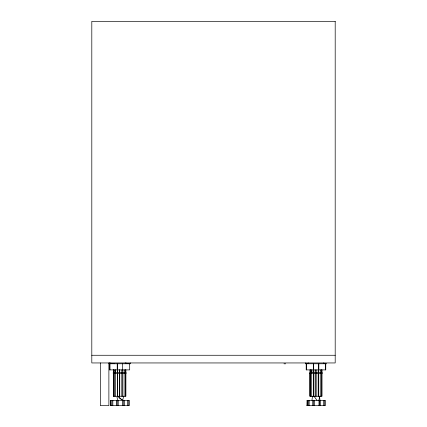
<?xml version="1.0" encoding="UTF-8"?>
<svg xmlns="http://www.w3.org/2000/svg" width="427" height="427" viewBox="0 0 427 427"><rect width="100%" height="100%" fill="white"/><g stroke="black" fill="none" stroke-linecap="round" stroke-linejoin="round"><path stroke-width="0.64" d="M110.764 405.65L110.764 400.745M110.801 405.65L110.63 400.745L110.63 405.65M113.598 396.251L113.598 373.326M115.397 396.251L115.397 373.326M117.244 369.894L117.244 363.767M117.393 396.251L117.393 373.326M119.747 372.509L119.747 369.894M122.095 372.509L122.095 369.894M122.544 369.894L122.592 363.767M125.084 372.509L125.084 369.894M309.938 396.251L309.938 373.326L309.938 396.251L322.022 396.251L322.022 373.326M310.333 372.509L310.333 369.894M311.705 372.509L311.705 369.894M311.929 372.509L311.929 369.894M313.893 372.509L313.893 369.894M315.98 396.251L315.98 373.326M318.782 369.894L318.782 363.767M319.284 405.65L319.284 400.745M320.25 372.509L320.25 369.894M320.48 405.65L320.48 400.745L319.022 400.745L319.022 405.65M311.95 400.339L312.489 396.251M318.83 400.339L319.871 396.251M118.957 397.74L122.645 400.339L123.702 396.251M130.603 362.95L130.235 363.767L108.885 363.767M308.433 362.95L306.735 363.767L305.668 362.95M91.805 355.264L335.195 355.264M305.305 363.767L326.655 363.767M283.955 363.804L285.663 363.804M109.782 369.894L129.691 369.894L129.691 363.767M113.123 372.509L126.291 372.509M309.543 372.509L322.417 372.509M113.123 373.326L126.291 373.326M309.543 373.326L322.417 373.326M113.518 396.251L125.89 396.251L125.89 373.326M110.422 400.339L129.338 400.339L129.338 405.65L110.422 405.65M306.842 400.339L325.411 400.339L325.411 405.65L306.842 405.65M113.043 400.745L111.869 400.745L111.869 405.65M118.359 400.745L116.443 400.745L116.443 405.65M309.394 400.745L308.235 400.745L308.235 405.65M314.619 400.745L312.735 400.745L312.735 405.65M109.253 362.95L114.313 363.767M125.175 362.95L129.151 363.767M323.527 362.95L325.225 363.767M117.697 396.251L122.645 400.339M313.968 396.251L317.021 400.339M116.966 396.838L117.697 400.339M319.62 397.42L320.01 400.339M325.758 363.767L325.758 369.894L306.202 369.894L306.202 363.767M325.652 363.767L325.652 369.894M324.387 405.65L324.387 400.745L323.709 400.745L323.709 405.65M322.022 369.894L322.022 372.509M321.563 369.894L321.563 372.509M321.563 373.326L321.563 396.251M321.227 369.894L321.227 372.509M320.25 373.326L320.25 396.251M318.734 363.767L318.734 369.894M318.291 369.894L318.291 372.509M318.291 373.326L318.291 396.251M318.211 369.894L318.211 372.509M318.211 373.326L318.211 396.251M315.98 369.894L315.98 372.509M315.9 369.894L315.9 372.509M315.9 373.326L315.9 396.251M314.469 400.745L314.469 405.65M313.893 373.326L313.893 396.251M313.669 369.894L313.669 372.509M313.669 373.326L313.669 396.251M313.567 363.767L313.567 369.894M313.519 363.767L313.519 369.894M313.461 400.745L313.461 405.65M311.705 373.326L311.705 396.251M310.397 369.894L310.397 372.509M310.397 373.326L310.397 396.251M310.333 373.326L310.333 396.251M309.938 369.894L309.938 372.509M309.164 400.745L309.164 405.65M307.184 405.65L307.184 400.745L307.05 405.65M306.308 363.767L306.308 369.894M128.297 405.65L128.297 400.745L127.609 400.745L127.609 405.65M125.89 369.894L125.89 372.509M125.426 369.894L125.426 372.509M125.426 373.326L125.426 396.251M124.326 405.65L124.326 400.745L122.843 400.745L122.843 405.65M124.092 369.894L124.092 372.509M124.092 373.326L124.092 396.251M123.109 400.745L123.109 405.65M122.095 373.326L122.095 396.251M122.015 369.894L122.015 372.509M122.015 373.326L122.015 396.251M119.747 373.326L119.747 396.251M119.667 369.894L119.667 372.509M119.667 373.326L119.667 396.251M118.21 400.745L118.21 405.65M117.622 369.894L117.622 372.509M117.622 373.326L117.622 396.251M117.393 369.894L117.393 372.509M117.292 363.767L117.292 369.894M117.185 400.745L117.185 405.65M115.626 369.894L115.626 372.509M115.397 369.894L115.397 372.509M114.068 369.894L114.068 372.509M114.068 373.326L114.068 396.251M113.998 369.894L113.998 372.509M113.998 373.326L113.998 396.251M113.598 369.894L113.598 372.509M113.518 369.894L113.518 372.509M112.813 400.745L112.813 405.65M110.657 400.745L110.657 405.65M109.888 363.767L109.904 369.894M109.782 363.767L109.798 369.894M108.885 362.95L108.885 405.65L100.345 405.65L100.345 362.95M335.195 21.35L91.805 21.35L91.805 362.95L335.195 362.95L335.195 21.35"/></g></svg>
